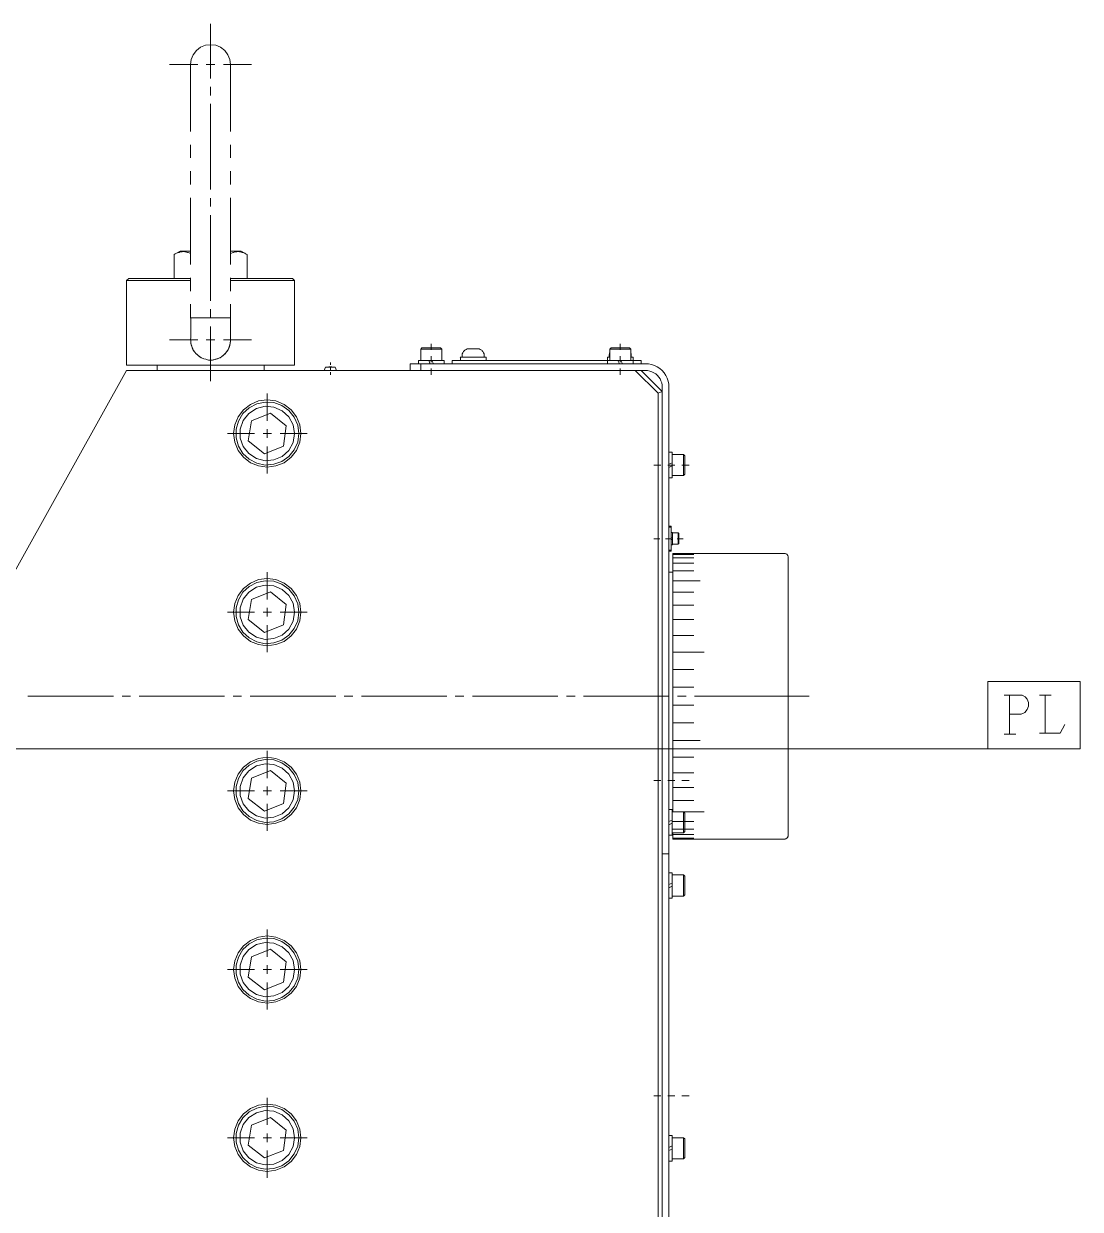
# Model space of a CAD drawing. Header units: millimetres. Extents: x 288 to 8834, y 20 to 9668.
# Drawn here: x 3703 to 4206, y 7639 to 8203 of the extents above; entities that cross this region are included whole.
import ezdxf

# ---------------------------------------------------------------- set-up
doc = ezdxf.new("R2010")
doc.units = ezdxf.units.MM
doc.linetypes.add('PHANTOM', pattern=[63.3, 31.8, -6.3, 6.3, -6.3, 6.3, -6.3])
doc.layers.add('Layer1', color=7, linetype='Continuous')

# ---------------------------------------------------------------- blocks, each defined once
blk = doc.blocks.new('BLKF804')
at = {"layer": 'Layer1', "color": 7, "linetype": 'Continuous', "lineweight": 5}
for p, q in [((4169.6, 7883.49), (4178.04, 7883.49)), ((4178.04, 7883.49), (4179.51, 7882.71)), ((4179.51, 7882.71), (4180.54, 7881.59)), ((4180.54, 7881.59), (4181.06, 7880.04)), ((4181.06, 7880.04), (4181.06, 7878.15)), ((4179.33, 7875.14), (4177.7, 7874.45)), ((4180.54, 7876.69), (4179.33, 7875.14)), ((4181.06, 7878.15), (4180.54, 7876.69))]:
    blk.add_line(p, q, dxfattribs=at)
blk = doc.blocks.new('BLKF805')
at = {"layer": 'Layer1', "color": 7, "linetype": 'Continuous', "lineweight": 5}
for p, q in [((4205.77, 7889.95), (4161.77, 7889.95)), ((4205.77, 7857.91), (4205.77, 7889.95)), ((4161.77, 7857.91), (4205.77, 7857.91))]:
    blk.add_line(p, q, dxfattribs=at)
blk = doc.blocks.new('BLKF810')
at = {"layer": 'Layer1', "color": 7, "linetype": 'Continuous', "lineweight": 5}
for p, q in [((4000.82, 8037.63), (3999.79, 8037.89)), ((4001.85, 8037.29), (4000.82, 8037.63)), ((4002.8, 8036.86), (4001.85, 8037.29)), ((4003.66, 8036.26), (4002.8, 8036.86)), ((4004.44, 8035.57), (4003.66, 8036.26)), ((4005.13, 8034.79), (4004.44, 8035.57)), ((4005.73, 8033.93), (4005.13, 8034.79)), ((4006.16, 8032.98), (4005.73, 8033.93)), ((4006.5, 8032.04), (4006.16, 8032.98)), ((4006.68, 8031), (4006.5, 8032.04)), ((4006.76, 8029.97), (4006.68, 8031)), ((4006.76, 7807.97), (4006.76, 8029.97))]:
    blk.add_line(p, q, dxfattribs=at)
blk = doc.blocks.new('BLKF811')
at = {"layer": 'Layer1', "color": 7, "linetype": 'Continuous', "lineweight": 5}
for p, q in [((4001.68, 8040.73), (4000.22, 8041.08)), ((4003.06, 8040.3), (4001.68, 8040.73)), ((4004.35, 8039.61), (4003.06, 8040.3)), ((4005.64, 8038.84), (4004.35, 8039.61)), ((4006.68, 8037.89), (4005.64, 8038.84)), ((4007.71, 8036.77), (4006.68, 8037.89)), ((4008.48, 8035.57), (4007.71, 8036.77)), ((4009.17, 8034.19), (4008.48, 8035.57)), ((4009.6, 8032.81), (4009.17, 8034.19)), ((4009.86, 8031.43), (4009.6, 8032.81)), ((4009.95, 8029.97), (4009.86, 8031.43))]:
    blk.add_line(p, q, dxfattribs=at)
blk = doc.blocks.new('BLKF814')
at = {"layer": 'Layer1', "color": 7, "linetype": 'Continuous', "lineweight": 5}
for p, q in [((4065.32, 7950.83), (4065.06, 7950.92)), ((4065.58, 7950.74), (4065.32, 7950.83)), ((4065.75, 7950.66), (4065.58, 7950.74)), ((4066.01, 7950.49), (4065.75, 7950.66)), ((4066.18, 7950.31), (4066.01, 7950.49)), ((4066.35, 7950.14), (4066.18, 7950.31)), ((4066.53, 7949.97), (4066.35, 7950.14)), ((4066.61, 7949.71), (4066.53, 7949.97)), ((4066.7, 7949.45), (4066.61, 7949.71)), ((4066.78, 7949.19), (4066.7, 7949.45)), ((4066.78, 7948.94), (4066.78, 7949.19))]:
    blk.add_line(p, q, dxfattribs=at)
blk = doc.blocks.new('BLKF815')
at = {"layer": 'Layer1', "color": 7, "linetype": 'Continuous', "lineweight": 5}
for p, q in [((4064.8, 7814.94), (4065.06, 7814.94)), ((4065.06, 7814.94), (4065.32, 7815.03)), ((4065.32, 7815.03), (4065.58, 7815.11)), ((4065.58, 7815.11), (4065.75, 7815.2)), ((4065.75, 7815.2), (4066.01, 7815.37)), ((4066.01, 7815.37), (4066.18, 7815.54)), ((4066.18, 7815.54), (4066.35, 7815.72)), ((4066.35, 7815.72), (4066.53, 7815.98)), ((4066.53, 7815.98), (4066.61, 7816.15)), ((4066.61, 7816.15), (4066.7, 7816.41)), ((4066.7, 7816.41), (4066.78, 7816.66)), ((4066.78, 7816.66), (4066.78, 7816.92))]:
    blk.add_line(p, q, dxfattribs=at)
blk = doc.blocks.new('BLKF923')
at = {"layer": 'Layer1', "color": 7, "linetype": 'PHANTOM', "lineweight": 13}
for p, q in [((3782.26, 8052.62), (3782.35, 8051.84)), ((3782.35, 8051.84), (3782.35, 8051.07)), ((3782.35, 8051.07), (3782.52, 8050.29)), ((3782.52, 8050.29), (3782.78, 8049.52)), ((3782.78, 8049.52), (3783.04, 8048.74)), ((3783.04, 8048.74), (3783.38, 8047.97)), ((3783.81, 8047.28), (3784.24, 8046.59)), ((3784.24, 8046.59), (3784.76, 8045.99)), ((3784.76, 8045.99), (3785.36, 8045.47)), ((3785.36, 8045.47), (3785.97, 8044.87)), ((3785.97, 8044.87), (3786.65, 8044.44))]:
    blk.add_line(p, q, dxfattribs=at)
at = {"layer": 'Layer1', "color": 7, "linetype": 'Continuous', "lineweight": 5}
blk.add_line((3783.38, 8047.97), (3783.81, 8047.28), dxfattribs=at)
blk = doc.blocks.new('BLKF924')
at = {"layer": 'Layer1', "color": 7, "linetype": 'Continuous', "lineweight": 5}
for p, q in [((3800.6, 8048.83), (3800.09, 8047.79)), ((3800.95, 8049.86), (3800.6, 8048.83)), ((3801.12, 8050.89), (3800.95, 8049.86)), ((3801.29, 8052.01), (3801.12, 8050.89)), ((3801.29, 8053.05), (3801.29, 8052.01)), ((3796.3, 8044.01), (3795.27, 8043.58)), ((3797.16, 8044.61), (3796.3, 8044.01)), ((3798.02, 8045.3), (3797.16, 8044.61)), ((3798.8, 8046.07), (3798.02, 8045.3)), ((3799.49, 8046.93), (3798.8, 8046.07)), ((3800.09, 8047.79), (3799.49, 8046.93))]:
    blk.add_line(p, q, dxfattribs=at)
blk = doc.blocks.new('BLKF925')
at = {"layer": 'Layer1', "color": 7, "linetype": 'Continuous', "lineweight": 5}
for p, q in [((3774.94, 8093.35), (3775.29, 8093.52)), ((3775.29, 8093.52), (3775.63, 8093.69)), ((3775.63, 8093.69), (3776.06, 8093.87)), ((3776.06, 8093.87), (3776.41, 8094.04)), ((3776.41, 8094.04), (3776.75, 8094.12)), ((3776.75, 8094.12), (3776.84, 8094.12)), ((3776.84, 8094.12), (3777.27, 8094.3)), ((3777.27, 8094.3), (3777.78, 8094.38)), ((3777.78, 8094.38), (3778.22, 8094.38)), ((3778.22, 8094.38), (3778.73, 8094.47)), ((3778.73, 8094.47), (3779.08, 8094.47)), ((3779.08, 8094.47), (3779.16, 8094.47)), ((3779.16, 8094.47), (3779.59, 8094.38)), ((3779.59, 8094.38), (3780.02, 8094.3)), ((3780.02, 8094.3), (3780.37, 8094.21)), ((3780.37, 8094.21), (3780.8, 8094.12)), ((3780.8, 8094.12), (3781.14, 8094.04)), ((3781.14, 8094.04), (3781.57, 8093.87)), ((3781.57, 8093.87), (3781.92, 8093.69)), ((3774.51, 8093.18), (3774.94, 8093.35)), ((3774.51, 8081.72), (3774.51, 8093.18))]:
    blk.add_line(p, q, dxfattribs=at)
blk = doc.blocks.new('BLKF926')
at = {"layer": 'Layer1', "color": 7, "linetype": 'Continuous', "lineweight": 5}
for p, q in [((3801.29, 8093.61), (3801.72, 8093.69)), ((3801.29, 8093.52), (3801.29, 8093.61)), ((3801.72, 8093.69), (3802.07, 8093.87)), ((3802.07, 8093.87), (3802.5, 8094.04)), ((3802.5, 8094.04), (3802.76, 8094.12)), ((3802.76, 8094.12), (3803.27, 8094.3)), ((3803.27, 8094.3), (3803.7, 8094.38)), ((3803.7, 8094.38), (3804.22, 8094.38)), ((3804.22, 8094.38), (3804.65, 8094.47)), ((3804.65, 8094.47), (3805.08, 8094.47)), ((3805.08, 8094.47), (3805.17, 8094.47)), ((3805.17, 8094.47), (3805.6, 8094.38)), ((3805.6, 8094.38), (3805.94, 8094.3)), ((3805.94, 8094.3), (3806.37, 8094.21)), ((3806.37, 8094.21), (3806.8, 8094.12)), ((3806.8, 8094.12), (3807.06, 8094.04)), ((3807.06, 8094.04), (3807.15, 8094.04)), ((3807.15, 8094.04), (3807.58, 8093.87)), ((3807.58, 8093.87), (3808.01, 8093.69)), ((3808.01, 8093.69), (3808.36, 8093.44)), ((3808.36, 8093.44), (3808.79, 8093.26))]:
    blk.add_line(p, q, dxfattribs=at)
blk = doc.blocks.new('BLKF927')
at = {"layer": 'Layer1', "color": 7, "linetype": 'PHANTOM', "lineweight": 13}
for p, q in [((3800, 8047.62), (3800.52, 8048.66)), ((3800.52, 8048.66), (3800.86, 8049.69)), ((3800.86, 8049.69), (3801.12, 8050.72)), ((3801.12, 8050.72), (3801.29, 8051.84)), ((3793.97, 8043.14), (3795.01, 8043.49)), ((3795.01, 8043.49), (3796.04, 8043.92)), ((3796.04, 8043.92), (3796.99, 8044.44)), ((3796.99, 8044.44), (3797.85, 8045.13)), ((3797.85, 8045.13), (3798.71, 8045.9)), ((3798.71, 8045.9), (3799.4, 8046.76)), ((3799.4, 8046.76), (3800, 8047.62))]:
    blk.add_line(p, q, dxfattribs=at)
blk = doc.blocks.new('BLKF928')
at = {"layer": 'Layer1', "color": 7, "linetype": 'Continuous', "lineweight": 5}
for p, q in [((3789.5, 8043.23), (3789.84, 8043.14)), ((3789.84, 8043.14), (3790.27, 8042.97)), ((3790.27, 8042.97), (3790.36, 8042.97)), ((3790.36, 8042.97), (3790.79, 8042.89)), ((3790.79, 8042.89), (3790.87, 8042.89)), ((3790.87, 8042.89), (3791.22, 8042.89)), ((3791.22, 8042.89), (3791.56, 8042.89)), ((3791.56, 8042.89), (3791.91, 8042.8)), ((3791.91, 8042.8), (3792.25, 8042.89)), ((3792.25, 8042.89), (3792.68, 8042.89)), ((3792.68, 8042.89), (3792.94, 8042.97)), ((3792.94, 8042.97), (3793.37, 8043.06)), ((3793.37, 8043.06), (3793.8, 8043.14))]:
    blk.add_line(p, q, dxfattribs=at)
blk = doc.blocks.new('BLKF929')
at = {"layer": 'Layer1', "color": 7, "linetype": 'Continuous', "lineweight": 5}
for p, q in [((3801.21, 8061.83), (3801.29, 8062.26)), ((3801.29, 8062.26), (3801.29, 8062.69)), ((3801.29, 8053.65), (3801.21, 8053.91)), ((3801.29, 8052.88), (3801.29, 8053.65))]:
    blk.add_line(p, q, dxfattribs=at)
at = {"layer": 'Layer1', "color": 7, "linetype": 'PHANTOM', "lineweight": 13}
blk.add_line((3801.21, 8053.91), (3801.21, 8061.83), dxfattribs=at)
blk = doc.blocks.new('BLKF930')
at = {"layer": 'Layer1', "color": 7, "linetype": 'Continuous', "lineweight": 5}
for p, q in [((3782.26, 8063.04), (3782.26, 8062.95)), ((3782.26, 8062.95), (3782.35, 8062.52)), ((3782.35, 8053.22), (3782.26, 8052.88)), ((3782.26, 8052.88), (3782.35, 8051.84)), ((3782.35, 8051.84), (3782.43, 8050.72)), ((3782.43, 8050.72), (3782.69, 8049.69)), ((3782.69, 8049.69), (3783.12, 8048.66)), ((3783.12, 8048.66), (3783.55, 8047.62)), ((3783.55, 8047.62), (3784.16, 8046.76)), ((3784.16, 8046.76), (3784.93, 8045.9)), ((3784.93, 8045.9), (3785.71, 8045.13)), ((3785.71, 8045.13), (3786.57, 8044.52)), ((3786.57, 8044.52), (3787.52, 8043.92)), ((3787.52, 8043.92), (3788.55, 8043.49))]:
    blk.add_line(p, q, dxfattribs=at)
at = {"layer": 'Layer1', "color": 7, "linetype": 'PHANTOM', "lineweight": 13}
blk.add_line((3782.35, 8062.52), (3782.35, 8053.22), dxfattribs=at)
blk = doc.blocks.new('BLKF931')
at = {"layer": 'Layer1', "color": 7, "linetype": 'PHANTOM', "lineweight": 13}
for p, q in [((3785.1, 8190.14), (3783.55, 8188.16)), ((3787, 8191.69), (3785.1, 8190.14)), ((3789.32, 8192.64), (3787, 8191.69)), ((3791.82, 8192.9), (3789.32, 8192.64)), ((3794.23, 8192.64), (3791.82, 8192.9)), ((3796.56, 8191.69), (3794.23, 8192.64)), ((3798.54, 8190.14), (3796.56, 8191.69)), ((3800, 8188.16), (3798.54, 8190.14)), ((3782.61, 8185.92), (3782.26, 8183.42)), ((3783.55, 8188.16), (3782.61, 8185.92)), ((3800.95, 8185.92), (3800, 8188.16)), ((3801.29, 8183.42), (3800.95, 8185.92))]:
    blk.add_line(p, q, dxfattribs=at)
blk = doc.blocks.new('BLKF974')
at = {"layer": 'Layer1', "color": 7, "linetype": 'Continuous', "lineweight": 5}
for p, q in [((3817.74, 7687.92), (3813.78, 7687.06)), ((3821.87, 7687.67), (3817.74, 7687.92)), ((3825.66, 7686.29), (3821.87, 7687.67)), ((3807.15, 7682.41), (3805, 7678.88)), ((3810.16, 7685.17), (3807.15, 7682.41)), ((3813.78, 7687.06), (3810.16, 7685.17)), ((3829.02, 7683.88), (3825.66, 7686.29)), ((3831.61, 7680.78), (3829.02, 7683.88)), ((3805, 7678.88), (3803.96, 7675.01)), ((3833.24, 7676.99), (3831.61, 7680.78)), ((3833.76, 7672.94), (3833.24, 7676.99)), ((3803.96, 7675.01), (3803.96, 7670.87)), ((3803.96, 7670.87), (3805, 7667)), ((3805, 7667), (3807.15, 7663.47)), ((3829.02, 7662), (3831.61, 7665.19)), ((3831.61, 7665.19), (3833.24, 7668.89)), ((3807.15, 7663.47), (3810.16, 7660.71)), ((3810.16, 7660.71), (3813.78, 7658.82)), ((3821.87, 7658.21), (3825.66, 7659.59)), ((3825.66, 7659.59), (3829.02, 7662)), ((3813.78, 7658.82), (3817.74, 7657.96)), ((3817.74, 7657.96), (3821.87, 7658.21))]:
    blk.add_line(p, q, dxfattribs=at)
blk = doc.blocks.new('BLKF975')
at = {"layer": 'Layer1', "color": 7, "linetype": 'Continuous', "lineweight": 5}
for p, q in [((3809.99, 7682.5), (3807.32, 7679.14)), ((3813.61, 7684.82), (3809.99, 7682.5)), ((3817.74, 7685.86), (3813.61, 7684.82)), ((3821.96, 7685.51), (3817.74, 7685.86)), ((3825.92, 7683.79), (3821.96, 7685.51)), ((3829.02, 7680.95), (3825.92, 7683.79)), ((3807.32, 7679.14), (3805.94, 7675.09)), ((3831.09, 7677.16), (3829.02, 7680.95)), ((3831.78, 7672.94), (3831.09, 7677.16)), ((3805.94, 7675.09), (3805.94, 7670.79)), ((3805.94, 7670.79), (3807.32, 7666.74)), ((3807.32, 7666.74), (3809.99, 7663.38)), ((3825.92, 7662.09), (3829.02, 7664.93)), ((3829.02, 7664.93), (3831.09, 7668.72)), ((3809.99, 7663.38), (3813.61, 7661.06)), ((3813.61, 7661.06), (3817.74, 7660.02)), ((3817.74, 7660.02), (3821.96, 7660.37)), ((3821.96, 7660.37), (3825.92, 7662.09))]:
    blk.add_line(p, q, dxfattribs=at)
blk = doc.blocks.new('BLKF976')
at = {"layer": 'Layer1', "color": 7, "linetype": 'Continuous', "lineweight": 5}
for p, q in [((3813.78, 7937.05), (3810.16, 7935.16)), ((3817.74, 7937.91), (3813.78, 7937.05)), ((3821.87, 7937.65), (3817.74, 7937.91)), ((3825.66, 7936.28), (3821.87, 7937.65)), ((3829.02, 7933.87), (3825.66, 7936.28)), ((3807.15, 7932.4), (3805, 7928.87)), ((3810.16, 7935.16), (3807.15, 7932.4)), ((3831.61, 7930.77), (3829.02, 7933.87)), ((3833.24, 7926.98), (3831.61, 7930.77)), ((3805, 7928.87), (3803.96, 7925)), ((3803.96, 7925), (3803.96, 7920.86)), ((3833.76, 7922.93), (3833.24, 7926.98)), ((3803.96, 7920.86), (3805, 7916.99)), ((3831.61, 7915.18), (3833.24, 7918.88)), ((3805, 7916.99), (3807.15, 7913.46)), ((3807.15, 7913.46), (3810.16, 7910.7)), ((3829.02, 7911.99), (3831.61, 7915.18)), ((3810.16, 7910.7), (3813.78, 7908.81)), ((3813.78, 7908.81), (3817.74, 7907.95)), ((3817.74, 7907.95), (3821.87, 7908.29)), ((3821.87, 7908.29), (3825.66, 7909.58)), ((3825.66, 7909.58), (3829.02, 7911.99))]:
    blk.add_line(p, q, dxfattribs=at)
blk = doc.blocks.new('BLKF977')
at = {"layer": 'Layer1', "color": 7, "linetype": 'Continuous', "lineweight": 5}
for p, q in [((3817.74, 7935.85), (3813.61, 7934.81)), ((3821.96, 7935.5), (3817.74, 7935.85)), ((3809.99, 7932.49), (3807.32, 7929.13)), ((3813.61, 7934.81), (3809.99, 7932.49)), ((3825.92, 7933.78), (3821.96, 7935.5)), ((3829.02, 7930.94), (3825.92, 7933.78)), ((3831.09, 7927.15), (3829.02, 7930.94)), ((3807.32, 7929.13), (3805.94, 7925.08)), ((3805.94, 7925.08), (3805.94, 7920.78)), ((3831.78, 7922.93), (3831.09, 7927.15)), ((3805.94, 7920.78), (3807.32, 7916.73)), ((3829.02, 7914.92), (3831.09, 7918.71)), ((3807.32, 7916.73), (3809.99, 7913.37)), ((3809.99, 7913.37), (3813.61, 7911.05)), ((3825.92, 7912.08), (3829.02, 7914.92)), ((3813.61, 7911.05), (3817.74, 7910.01)), ((3817.74, 7910.01), (3821.96, 7910.36)), ((3821.96, 7910.36), (3825.92, 7912.08))]:
    blk.add_line(p, q, dxfattribs=at)
blk = doc.blocks.new('BLKF978')
at = {"layer": 'Layer1', "color": 7, "linetype": 'Continuous', "lineweight": 5}
for p, q in [((3809.99, 7847.49), (3807.32, 7844.13)), ((3813.61, 7849.82), (3809.99, 7847.49)), ((3817.74, 7850.85), (3813.61, 7849.82)), ((3821.96, 7850.51), (3817.74, 7850.85)), ((3825.92, 7848.79), (3821.96, 7850.51)), ((3829.02, 7845.94), (3825.92, 7848.79)), ((3831.09, 7842.15), (3829.02, 7845.94)), ((3807.32, 7844.13), (3805.94, 7840.09)), ((3805.94, 7840.09), (3805.94, 7835.78)), ((3831.78, 7837.93), (3831.09, 7842.15)), ((3805.94, 7835.78), (3807.32, 7831.73)), ((3807.32, 7831.73), (3809.99, 7828.38)), ((3825.92, 7827.08), (3829.02, 7829.93)), ((3829.02, 7829.93), (3831.09, 7833.72)), ((3809.99, 7828.38), (3813.61, 7826.05)), ((3813.61, 7826.05), (3817.74, 7825.02)), ((3817.74, 7825.02), (3821.96, 7825.36)), ((3821.96, 7825.36), (3825.92, 7827.08))]:
    blk.add_line(p, q, dxfattribs=at)
blk = doc.blocks.new('BLKF979')
at = {"layer": 'Layer1', "color": 7, "linetype": 'Continuous', "lineweight": 5}
for p, q in [((3813.78, 7852.06), (3810.16, 7850.16)), ((3817.74, 7852.92), (3813.78, 7852.06)), ((3821.87, 7852.66), (3817.74, 7852.92)), ((3825.66, 7851.28), (3821.87, 7852.66)), ((3829.02, 7848.87), (3825.66, 7851.28)), ((3807.15, 7847.41), (3805, 7843.88)), ((3810.16, 7850.16), (3807.15, 7847.41)), ((3831.61, 7845.77), (3829.02, 7848.87)), ((3833.24, 7841.98), (3831.61, 7845.77)), ((3805, 7843.88), (3803.96, 7840)), ((3803.96, 7840), (3803.96, 7835.87)), ((3833.76, 7837.93), (3833.24, 7841.98)), ((3803.96, 7835.87), (3805, 7831.99)), ((3805, 7831.99), (3807.15, 7828.46)), ((3807.15, 7828.46), (3810.16, 7825.71)), ((3829.02, 7827), (3831.61, 7830.18)), ((3831.61, 7830.18), (3833.24, 7833.89)), ((3810.16, 7825.71), (3813.78, 7823.81)), ((3813.78, 7823.81), (3817.74, 7822.95)), ((3817.74, 7822.95), (3821.87, 7823.21)), ((3821.87, 7823.21), (3825.66, 7824.59)), ((3825.66, 7824.59), (3829.02, 7827))]:
    blk.add_line(p, q, dxfattribs=at)
blk = doc.blocks.new('BLKF980')
at = {"layer": 'Layer1', "color": 7, "linetype": 'Continuous', "lineweight": 5}
for p, q in [((3809.99, 7762.5), (3807.32, 7759.14)), ((3813.61, 7764.82), (3809.99, 7762.5)), ((3817.74, 7765.86), (3813.61, 7764.82)), ((3821.96, 7765.51), (3817.74, 7765.86)), ((3825.92, 7763.79), (3821.96, 7765.51)), ((3829.02, 7760.95), (3825.92, 7763.79)), ((3831.09, 7757.16), (3829.02, 7760.95)), ((3807.32, 7759.14), (3805.94, 7755.09)), ((3805.94, 7755.09), (3805.94, 7750.79)), ((3831.78, 7752.94), (3831.09, 7757.16)), ((3805.94, 7750.79), (3807.32, 7746.74)), ((3807.32, 7746.74), (3809.99, 7743.38)), ((3825.92, 7742.09), (3829.02, 7744.93)), ((3829.02, 7744.93), (3831.09, 7748.72)), ((3809.99, 7743.38), (3813.61, 7741.06)), ((3813.61, 7741.06), (3817.74, 7740.02)), ((3817.74, 7740.02), (3821.96, 7740.37)), ((3821.96, 7740.37), (3825.92, 7742.09))]:
    blk.add_line(p, q, dxfattribs=at)
blk = doc.blocks.new('BLKF981')
at = {"layer": 'Layer1', "color": 7, "linetype": 'Continuous', "lineweight": 5}
for p, q in [((3813.78, 7767.06), (3810.16, 7765.17)), ((3817.74, 7767.92), (3813.78, 7767.06)), ((3821.87, 7767.67), (3817.74, 7767.92)), ((3825.66, 7766.29), (3821.87, 7767.67)), ((3807.15, 7762.41), (3805, 7758.88)), ((3810.16, 7765.17), (3807.15, 7762.41)), ((3829.02, 7763.88), (3825.66, 7766.29)), ((3831.61, 7760.69), (3829.02, 7763.88)), ((3805, 7758.88), (3803.96, 7755.01)), ((3833.24, 7756.99), (3831.61, 7760.69)), ((3833.76, 7752.94), (3833.24, 7756.99)), ((3803.96, 7755.01), (3803.96, 7750.87)), ((3803.96, 7750.87), (3805, 7747)), ((3805, 7747), (3807.15, 7743.47)), ((3829.02, 7742), (3831.61, 7745.1)), ((3831.61, 7745.1), (3833.24, 7748.89)), ((3807.15, 7743.47), (3810.16, 7740.71)), ((3810.16, 7740.71), (3813.78, 7738.82)), ((3813.78, 7738.82), (3817.74, 7737.96)), ((3817.74, 7737.96), (3821.87, 7738.21)), ((3821.87, 7738.21), (3825.66, 7739.59)), ((3825.66, 7739.59), (3829.02, 7742))]:
    blk.add_line(p, q, dxfattribs=at)
blk = doc.blocks.new('BLKF982')
at = {"layer": 'Layer1', "color": 7, "linetype": 'Continuous', "lineweight": 5}
for p, q in [((3817.74, 8020.93), (3813.61, 8019.81)), ((3821.96, 8020.5), (3817.74, 8020.93)), ((3825.92, 8018.77), (3821.96, 8020.5)), ((3809.99, 8017.48), (3807.32, 8014.12)), ((3813.61, 8019.81), (3809.99, 8017.48)), ((3829.02, 8015.93), (3825.92, 8018.77)), ((3831.09, 8012.14), (3829.02, 8015.93)), ((3807.32, 8014.12), (3805.94, 8010.08)), ((3805.94, 8010.08), (3805.94, 8005.77)), ((3831.78, 8007.92), (3831.09, 8012.14)), ((3805.94, 8005.77), (3807.32, 8001.72)), ((3829.02, 7999.92), (3831.09, 8003.7)), ((3807.32, 8001.72), (3809.99, 7998.37)), ((3809.99, 7998.37), (3813.61, 7996.04)), ((3825.92, 7997.07), (3829.02, 7999.92)), ((3813.61, 7996.04), (3817.74, 7995.01)), ((3817.74, 7995.01), (3821.96, 7995.35)), ((3821.96, 7995.35), (3825.92, 7997.07))]:
    blk.add_line(p, q, dxfattribs=at)
blk = doc.blocks.new('BLKF983')
at = {"layer": 'Layer1', "color": 7, "linetype": 'Continuous', "lineweight": 5}
for p, q in [((3810.16, 8020.15), (3807.15, 8017.4)), ((3813.78, 8022.05), (3810.16, 8020.15)), ((3817.74, 8022.91), (3813.78, 8022.05)), ((3821.87, 8022.65), (3817.74, 8022.91)), ((3825.66, 8021.27), (3821.87, 8022.65)), ((3829.02, 8018.86), (3825.66, 8021.27)), ((3807.15, 8017.4), (3805, 8013.87)), ((3831.61, 8015.76), (3829.02, 8018.86)), ((3833.24, 8011.97), (3831.61, 8015.76)), ((3805, 8013.87), (3803.96, 8009.99)), ((3803.96, 8009.99), (3803.96, 8005.86)), ((3833.76, 8007.92), (3833.24, 8011.97)), ((3803.96, 8005.86), (3805, 8001.98)), ((3831.61, 8000.17), (3833.24, 8003.88)), ((3805, 8001.98), (3807.15, 7998.45)), ((3807.15, 7998.45), (3810.16, 7995.7)), ((3829.02, 7996.99), (3831.61, 8000.17)), ((3810.16, 7995.7), (3813.78, 7993.8)), ((3813.78, 7993.8), (3817.74, 7992.94)), ((3817.74, 7992.94), (3821.87, 7993.28)), ((3821.87, 7993.28), (3825.66, 7994.58)), ((3825.66, 7994.58), (3829.02, 7996.99))]:
    blk.add_line(p, q, dxfattribs=at)
blk = doc.blocks.new('BLKF1005')
at = {"layer": 'Layer1', "color": 7, "linetype": 'Continuous', "lineweight": 5}
for p, q in [((3848.14, 8039.53), (3848.05, 8039.53)), ((3848.05, 8039.53), (3848.05, 8039.44)), ((3848.23, 8039.61), (3848.14, 8039.61)), ((3848.14, 8039.61), (3848.14, 8039.53)), ((3848.31, 8039.7), (3848.23, 8039.7)), ((3848.23, 8039.7), (3848.23, 8039.61))]:
    blk.add_line(p, q, dxfattribs=at)
blk = doc.blocks.new('BLKF1006')
at = {"layer": 'Layer1', "color": 7, "linetype": 'Continuous', "lineweight": 5}
for p, q in [((3849.35, 8039.61), (3849.35, 8039.7)), ((3849.43, 8039.61), (3849.35, 8039.61)), ((3849.43, 8039.53), (3849.43, 8039.61)), ((3849.52, 8039.53), (3849.43, 8039.53)), ((3849.52, 8039.44), (3849.52, 8039.53)), ((3849.6, 8039.44), (3849.52, 8039.44))]:
    blk.add_line(p, q, dxfattribs=at)
blk = doc.blocks.new('BLKF1011')
at = {"layer": 'Layer1', "color": 7, "linetype": 'Continuous', "lineweight": 5}
for p, q in [((3981.62, 8045.56), (3981.53, 8045.47)), ((3981.53, 8045.47), (3981.53, 8045.38)), ((3981.53, 8045.38), (3981.53, 8045.21)), ((3981.53, 8045.21), (3981.53, 8045.13)), ((3981.7, 8045.99), (3981.62, 8045.9)), ((3981.62, 8045.9), (3981.62, 8045.73)), ((3981.62, 8045.73), (3981.62, 8045.64)), ((3981.62, 8045.64), (3981.62, 8045.56)), ((3981.79, 8046.24), (3981.7, 8046.16)), ((3981.7, 8046.16), (3981.7, 8045.99))]:
    blk.add_line(p, q, dxfattribs=at)
blk = doc.blocks.new('BLKF1012')
at = {"layer": 'Layer1', "color": 7, "linetype": 'Continuous', "lineweight": 5}
for p, q in [((3991.86, 8046.07), (3991.86, 8046.16)), ((3991.86, 8045.99), (3991.86, 8046.07)), ((3991.95, 8045.9), (3991.86, 8045.99)), ((3991.95, 8045.56), (3991.95, 8045.9)), ((3992.04, 8045.47), (3991.95, 8045.56)), ((3992.04, 8045.04), (3992.04, 8045.47))]:
    blk.add_line(p, q, dxfattribs=at)
blk = doc.blocks.new('BLKF1013')
at = {"layer": 'Layer1', "color": 7, "linetype": 'Continuous', "lineweight": 5}
for p, q in [((3911.78, 8046.24), (3911.61, 8045.9)), ((3911.61, 8045.9), (3911.61, 8045.47)), ((3911.95, 8046.59), (3911.78, 8046.24)), ((3912.21, 8047.02), (3911.95, 8046.59)), ((3912.47, 8047.28), (3912.21, 8047.02)), ((3912.81, 8047.54), (3912.47, 8047.28)), ((3913.16, 8047.79), (3912.81, 8047.54)), ((3913.5, 8047.97), (3913.16, 8047.79)), ((3913.93, 8048.14), (3913.5, 8047.97)), ((3914.36, 8048.23), (3913.93, 8048.14)), ((3914.71, 8048.23), (3914.36, 8048.23))]:
    blk.add_line(p, q, dxfattribs=at)
blk = doc.blocks.new('BLKF1014')
at = {"layer": 'Layer1', "color": 7, "linetype": 'Continuous', "lineweight": 5}
for p, q in [((3919.27, 8048.23), (3918.84, 8048.23)), ((3919.7, 8048.14), (3919.27, 8048.23)), ((3920.05, 8047.97), (3919.7, 8048.14)), ((3920.48, 8047.79), (3920.05, 8047.97)), ((3920.82, 8047.54), (3920.48, 8047.79)), ((3921.08, 8047.28), (3920.82, 8047.54)), ((3921.34, 8047.02), (3921.08, 8047.28)), ((3921.6, 8046.59), (3921.34, 8047.02)), ((3921.77, 8046.24), (3921.6, 8046.59)), ((3921.94, 8045.9), (3921.77, 8046.24)), ((3922.03, 8045.47), (3921.94, 8045.9)), ((3922.03, 8045.04), (3922.03, 8045.47))]:
    blk.add_line(p, q, dxfattribs=at)
blk = doc.blocks.new('BLKF1184')
at = {"layer": 'Layer1', "color": 7, "linetype": 'Continuous', "lineweight": 5}
for p, q in [((3814.64, 7688.35), (3810.77, 7686.8)), ((3818.77, 7688.96), (3814.64, 7688.35)), ((3822.91, 7688.35), (3818.77, 7688.96)), ((3826.78, 7686.8), (3822.91, 7688.35)), ((3807.49, 7684.22), (3804.91, 7680.95)), ((3810.77, 7686.8), (3807.49, 7684.22)), ((3830.14, 7684.22), (3826.78, 7686.8)), ((3832.64, 7680.95), (3830.14, 7684.22)), ((3803.36, 7677.07), (3802.76, 7672.94)), ((3804.91, 7680.95), (3803.36, 7677.07)), ((3834.28, 7677.07), (3832.64, 7680.95)), ((3834.79, 7672.94), (3834.28, 7677.07)), ((3802.76, 7672.94), (3803.36, 7668.81)), ((3803.36, 7668.81), (3804.91, 7664.93)), ((3804.91, 7664.93), (3807.49, 7661.66)), ((3830.14, 7661.66), (3832.64, 7664.93)), ((3832.64, 7664.93), (3834.28, 7668.81)), ((3807.49, 7661.66), (3810.77, 7659.08)), ((3826.78, 7659.08), (3830.14, 7661.66)), ((3810.77, 7659.08), (3814.64, 7657.53)), ((3814.64, 7657.53), (3818.77, 7656.92)), ((3818.77, 7656.92), (3822.91, 7657.53)), ((3822.91, 7657.53), (3826.78, 7659.08))]:
    blk.add_line(p, q, dxfattribs=at)
blk = doc.blocks.new('BLKF1185')
at = {"layer": 'Layer1', "color": 7, "linetype": 'Continuous', "lineweight": 5}
for p, q in [((3810.77, 7766.8), (3807.49, 7764.22)), ((3814.64, 7768.35), (3810.77, 7766.8)), ((3818.77, 7768.96), (3814.64, 7768.35)), ((3822.91, 7768.35), (3818.77, 7768.96)), ((3826.78, 7766.8), (3822.91, 7768.35)), ((3830.14, 7764.22), (3826.78, 7766.8)), ((3804.91, 7760.95), (3803.36, 7757.07)), ((3807.49, 7764.22), (3804.91, 7760.95)), ((3832.64, 7760.95), (3830.14, 7764.22)), ((3834.28, 7757.07), (3832.64, 7760.95)), ((3803.36, 7757.07), (3802.76, 7752.94)), ((3834.79, 7752.94), (3834.28, 7757.07)), ((3802.76, 7752.94), (3803.36, 7748.81)), ((3803.36, 7748.81), (3804.91, 7744.93)), ((3804.91, 7744.93), (3807.49, 7741.66)), ((3830.14, 7741.66), (3832.64, 7744.93)), ((3832.64, 7744.93), (3834.28, 7748.81)), ((3807.49, 7741.66), (3810.77, 7739.08)), ((3810.77, 7739.08), (3814.64, 7737.53)), ((3822.91, 7737.53), (3826.78, 7739.08)), ((3826.78, 7739.08), (3830.14, 7741.66)), ((3814.64, 7737.53), (3818.77, 7736.92)), ((3818.77, 7736.92), (3822.91, 7737.53))]:
    blk.add_line(p, q, dxfattribs=at)
blk = doc.blocks.new('BLKF1186')
at = {"layer": 'Layer1', "color": 7, "linetype": 'Continuous', "lineweight": 5}
for p, q in [((3810.77, 7851.8), (3807.49, 7849.22)), ((3814.64, 7853.35), (3810.77, 7851.8)), ((3818.77, 7853.95), (3814.64, 7853.35)), ((3822.91, 7853.35), (3818.77, 7853.95)), ((3826.78, 7851.8), (3822.91, 7853.35)), ((3830.14, 7849.22), (3826.78, 7851.8)), ((3804.91, 7845.94), (3803.36, 7842.07)), ((3807.49, 7849.22), (3804.91, 7845.94)), ((3832.64, 7845.94), (3830.14, 7849.22)), ((3834.28, 7842.07), (3832.64, 7845.94)), ((3803.36, 7842.07), (3802.76, 7837.93)), ((3834.79, 7837.93), (3834.28, 7842.07)), ((3802.76, 7837.93), (3803.36, 7833.8)), ((3803.36, 7833.8), (3804.91, 7829.93)), ((3804.91, 7829.93), (3807.49, 7826.65)), ((3830.14, 7826.65), (3832.64, 7829.93)), ((3832.64, 7829.93), (3834.28, 7833.8)), ((3807.49, 7826.65), (3810.77, 7824.07)), ((3810.77, 7824.07), (3814.64, 7822.52)), ((3822.91, 7822.52), (3826.78, 7824.07)), ((3826.78, 7824.07), (3830.14, 7826.65)), ((3814.64, 7822.52), (3818.77, 7821.92)), ((3818.77, 7821.92), (3822.91, 7822.52))]:
    blk.add_line(p, q, dxfattribs=at)
blk = doc.blocks.new('BLKF1187')
at = {"layer": 'Layer1', "color": 7, "linetype": 'Continuous', "lineweight": 5}
for p, q in [((3810.77, 7936.79), (3807.49, 7934.21)), ((3814.64, 7938.43), (3810.77, 7936.79)), ((3818.77, 7938.95), (3814.64, 7938.43)), ((3822.91, 7938.43), (3818.77, 7938.95)), ((3826.78, 7936.79), (3822.91, 7938.43)), ((3830.14, 7934.21), (3826.78, 7936.79)), ((3804.91, 7930.94), (3803.36, 7927.06)), ((3807.49, 7934.21), (3804.91, 7930.94)), ((3832.64, 7930.94), (3830.14, 7934.21)), ((3834.28, 7927.06), (3832.64, 7930.94)), ((3803.36, 7927.06), (3802.76, 7922.93)), ((3834.79, 7922.93), (3834.28, 7927.06)), ((3802.76, 7922.93), (3803.36, 7918.8)), ((3803.36, 7918.8), (3804.91, 7914.92)), ((3832.64, 7914.92), (3834.28, 7918.8)), ((3804.91, 7914.92), (3807.49, 7911.65)), ((3830.14, 7911.65), (3832.64, 7914.92)), ((3807.49, 7911.65), (3810.77, 7909.06)), ((3810.77, 7909.06), (3814.64, 7907.51)), ((3814.64, 7907.51), (3818.77, 7906.91)), ((3818.77, 7906.91), (3822.91, 7907.51)), ((3822.91, 7907.51), (3826.78, 7909.06)), ((3826.78, 7909.06), (3830.14, 7911.65))]:
    blk.add_line(p, q, dxfattribs=at)
blk = doc.blocks.new('BLKF1188')
at = {"layer": 'Layer1', "color": 7, "linetype": 'Continuous', "lineweight": 5}
for p, q in [((3810.77, 8021.79), (3807.49, 8019.2)), ((3814.64, 8023.42), (3810.77, 8021.79)), ((3818.77, 8023.94), (3814.64, 8023.42)), ((3822.91, 8023.42), (3818.77, 8023.94)), ((3826.78, 8021.79), (3822.91, 8023.42)), ((3830.14, 8019.2), (3826.78, 8021.79)), ((3804.91, 8015.93), (3803.36, 8012.06)), ((3807.49, 8019.2), (3804.91, 8015.93)), ((3832.64, 8015.93), (3830.14, 8019.2)), ((3834.28, 8012.06), (3832.64, 8015.93)), ((3803.36, 8012.06), (3802.76, 8007.92)), ((3834.79, 8007.92), (3834.28, 8012.06)), ((3802.76, 8007.92), (3803.36, 8003.79)), ((3803.36, 8003.79), (3804.91, 7999.92)), ((3832.64, 7999.92), (3834.28, 8003.79)), ((3804.91, 7999.92), (3807.49, 7996.64)), ((3830.14, 7996.64), (3832.64, 7999.92)), ((3807.49, 7996.64), (3810.77, 7994.06)), ((3810.77, 7994.06), (3814.64, 7992.51)), ((3814.64, 7992.51), (3818.77, 7991.91)), ((3818.77, 7991.91), (3822.91, 7992.51)), ((3822.91, 7992.51), (3826.78, 7994.06)), ((3826.78, 7994.06), (3830.14, 7996.64))]:
    blk.add_line(p, q, dxfattribs=at)
blk = doc.blocks.new('BLKF763')
at = {"layer": 'Layer1', "color": 7, "linetype": 'Continuous', "lineweight": 5}
for p, q in [((3791.82, 8176.88), (3791.82, 8202.89)), ((3772.27, 8183.42), (3785.71, 8183.42)), ((3789.75, 8183.42), (3793.8, 8183.42)), ((3797.94, 8183.42), (3811.28, 8183.42)), ((3791.82, 8168.79), (3791.82, 8172.83)), ((3791.82, 8124.01), (3791.82, 8164.74)), ((3791.82, 8115.91), (3791.82, 8119.96)), ((3791.82, 8111.86), (3791.82, 8071.13)), ((3777.27, 8094.73), (3774.51, 8093.09)), ((3782.26, 8094.73), (3777.27, 8094.73)), ((3781.92, 8093.69), (3782.26, 8093.52)), ((3806.29, 8094.73), (3801.29, 8094.73)), ((3809.13, 8093.09), (3806.29, 8094.73)), ((3808.79, 8093.26), (3809.13, 8093.09)), ((3809.13, 8081.72), (3809.13, 8093.09)), ((3752.81, 8081.72), (3751.78, 8080.69)), ((3751.78, 8080.69), (3751.78, 8040.39)), ((3782.26, 8080.69), (3751.78, 8080.69)), ((3782.26, 8081.72), (3752.81, 8081.72)), ((3830.83, 8081.72), (3801.29, 8081.72)), ((3801.29, 8080.69), (3831.78, 8080.69)), ((3831.78, 8080.69), (3830.83, 8081.72)), ((3831.78, 8040.39), (3831.78, 8080.69)), ((3791.82, 8067.08), (3791.82, 8063.04)), ((3801.29, 8062.69), (3801.29, 8063.04)), ((3791.82, 8058.9), (3791.82, 8032.9)), ((3772.27, 8052.44), (3785.71, 8052.44)), ((3789.75, 8052.44), (3793.8, 8052.44)), ((3797.94, 8052.44), (3811.28, 8052.44)), ((3801.29, 8051.84), (3801.29, 8052.88)), ((3892.4, 8048.66), (3891.8, 8048.05)), ((3901.19, 8048.66), (3892.4, 8048.66)), ((3896.79, 8050.64), (3896.79, 8047.71)), ((3901.79, 8048.05), (3901.19, 8048.66)), ((3982.39, 8048.66), (3981.79, 8048.05)), ((3991.18, 8048.66), (3982.39, 8048.66)), ((3986.78, 8050.64), (3986.78, 8047.71)), ((3991.78, 8048.05), (3991.18, 8048.66)), ((3786.65, 8044.44), (3787.34, 8044.01)), ((3793.8, 8043.14), (3794.06, 8043.23)), ((3795.27, 8043.58), (3794.23, 8043.23)), ((3901.79, 8048.05), (3891.8, 8048.05)), ((3891.8, 8048.05), (3891.8, 8042.63)), ((3896.79, 8044.78), (3896.79, 8041.85)), ((3901.79, 8042.63), (3901.79, 8048.05)), ((3906.78, 8041.16), (3906.78, 8042.71)), ((3906.78, 8042.71), (3981.79, 8042.71)), ((3910.66, 8044.26), (3910.66, 8044.18)), ((3910.66, 8044.26), (3922.89, 8044.26)), ((3910.66, 8044.18), (3910.74, 8044.09)), ((3910.74, 8042.89), (3910.66, 8042.71)), ((3910.83, 8044.26), (3910.74, 8044.09)), ((3910.74, 8044.09), (3910.74, 8043.49)), ((3910.74, 8044.09), (3910.74, 8042.89)), ((3911.61, 8045.47), (3911.52, 8045.04)), ((3911.52, 8045.04), (3911.52, 8044.26)), ((3914.79, 8048.23), (3914.71, 8048.23)), ((3914.79, 8048.23), (3915.39, 8048.23)), ((3916.17, 8048.23), (3915.39, 8048.23)), ((3916.17, 8048.23), (3917.38, 8048.23)), ((3918.15, 8048.23), (3917.38, 8048.23)), ((3918.15, 8048.23), (3918.75, 8048.23)), ((3918.84, 8048.23), (3918.75, 8048.23)), ((3922.03, 8044.26), (3922.03, 8045.04)), ((3922.89, 8042.71), (3922.89, 8044.26)), ((3980.67, 8044.26), (3980.67, 8043.83)), ((3980.67, 8043.83), (3980.76, 8043.83)), ((3980.76, 8043.23), (3980.67, 8043.14)), ((3980.67, 8043.14), (3980.67, 8042.71)), ((3980.76, 8044.26), (3980.76, 8043.23)), ((3980.76, 8044.26), (3981.79, 8044.26)), ((3980.76, 8043.83), (3980.76, 8043.49)), ((3981.53, 8045.13), (3981.53, 8045.04)), ((3981.53, 8045.04), (3981.53, 8044.26)), ((3991.78, 8048.05), (3981.79, 8048.05)), ((3981.79, 8048.05), (3981.79, 8042.63)), ((3986.78, 8044.78), (3986.78, 8041.85)), ((3991.78, 8042.63), (3991.78, 8048.05)), ((3991.86, 8046.16), (3991.78, 8046.24)), ((3991.78, 8044.26), (3992.9, 8044.26)), ((3991.78, 8042.71), (3996.77, 8042.71)), ((3992.04, 8044.26), (3992.04, 8045.04)), ((3992.9, 8042.71), (3992.9, 8044.26)), ((3996.77, 8042.71), (3996.77, 8041.16)), ((3751.78, 8037.89), (3615.37, 7793.33)), ((3751.78, 8040.39), (3831.78, 8040.39)), ((3996.77, 8037.89), (3751.78, 8037.89)), ((3766.33, 8040.39), (3766.33, 8037.89)), ((3817.31, 8037.89), (3817.31, 8040.39)), ((3846.42, 8039.44), (3845.9, 8037.89)), ((3846.42, 8039.44), (3851.15, 8039.44)), ((3848.05, 8039.44), (3847.97, 8039.44)), ((3848.31, 8039.7), (3849.26, 8039.7)), ((3848.83, 8041.68), (3848.83, 8040.56)), ((3848.83, 8039.36), (3848.83, 8038.24)), ((3848.83, 8037.12), (3848.83, 8035.91)), ((3849.35, 8039.7), (3849.26, 8039.7)), ((3851.67, 8037.89), (3851.15, 8039.44)), ((3886.8, 8037.89), (3886.8, 8041.16)), ((3886.8, 8041.16), (3998.75, 8041.16)), ((3890.68, 8042.63), (3890.68, 8041.16)), ((3895.67, 8042.63), (3890.68, 8042.63)), ((3891.8, 8041.16), (3891.8, 8037.89)), ((3895.67, 8042.63), (3897.14, 8042.63)), ((3896.36, 8041.16), (3895.67, 8042.63)), ((3896.79, 8038.84), (3896.79, 8035.91)), ((3897.14, 8042.63), (3902.91, 8042.63)), ((3897.14, 8042.63), (3897.91, 8041.16)), ((3902.91, 8041.16), (3902.91, 8042.63)), ((3980.67, 8042.63), (3980.67, 8041.16)), ((3985.66, 8042.63), (3980.67, 8042.63)), ((3985.66, 8042.63), (3987.13, 8042.63)), ((3986.44, 8041.16), (3985.66, 8042.63)), ((3986.78, 8038.84), (3986.78, 8035.91)), ((3987.13, 8042.63), (3992.9, 8042.63)), ((3987.13, 8042.63), (3987.9, 8041.16)), ((3992.9, 8041.16), (3992.9, 8042.63)), ((4004.78, 8027.13), (3993.93, 8037.89)), ((3996.77, 8037.89), (3998.75, 8037.89)), ((3996.77, 8037.89), (4006.76, 8027.9)), ((4000.22, 8041.08), (3998.75, 8041.16)), ((3999.79, 8037.89), (3998.75, 8037.89)), ((3818.77, 8026.96), (3818.77, 8014.04)), ((4006.76, 8027.9), (4004.78, 8027.13)), ((4004.78, 7517.93), (4004.78, 8027.13)), ((4006.76, 7517.93), (4006.76, 8027.9)), ((4009.95, 7807.97), (4009.95, 8029.97)), ((3811.2, 8013.95), (3820.24, 8017.57)), ((3820.24, 8017.57), (3827.82, 8011.54)), ((3809.73, 8004.39), (3811.2, 8013.95)), ((3818.77, 8009.99), (3818.77, 8005.86)), ((3827.82, 8011.54), (3826.44, 8001.9)), ((3799.83, 8007.92), (3812.66, 8007.92)), ((3817.4, 7998.28), (3809.73, 8004.39)), ((3816.79, 8007.92), (3820.84, 8007.92)), ((3824.89, 8007.92), (3837.81, 8007.92)), ((3831.09, 8003.7), (3831.78, 8007.92)), ((3833.24, 8003.88), (3833.76, 8007.92)), ((3834.28, 8003.79), (3834.79, 8007.92)), ((3826.44, 8001.9), (3817.4, 7998.28)), ((3818.77, 8001.81), (3818.77, 7988.89)), ((4011.5, 7999.05), (4009.95, 7999.05)), ((4011.5, 7994.06), (4011.5, 7999.05)), ((4016.92, 7997.93), (4011.5, 7997.93)), ((4016.92, 7987.95), (4016.92, 7997.93)), ((4017.53, 7997.33), (4016.92, 7997.93)), ((4006.16, 7992.94), (4002.8, 7992.94)), ((4012.79, 7992.94), (4009.43, 7992.94)), ((4009.95, 7993.28), (4011.5, 7994.06)), ((4011.5, 7992.51), (4009.95, 7991.82)), ((4011.5, 7994.06), (4011.5, 7992.51)), ((4011.5, 7992.51), (4011.5, 7986.83)), ((4019.51, 7992.94), (4016.15, 7992.94)), ((4017.53, 7988.55), (4017.53, 7997.33)), ((4009.95, 7986.83), (4011.5, 7986.83)), ((4011.5, 7987.95), (4016.92, 7987.95)), ((4016.92, 7987.95), (4017.53, 7988.55)), ((4009.95, 7963.92), (4010.98, 7963.92)), ((4010.98, 7963.92), (4010.98, 7951.95)), ((4010.98, 7963.4), (4009.95, 7963.4)), ((4011.67, 7960.91), (4010.98, 7960.91)), ((4010.98, 7958.15), (4011.67, 7958.49)), ((4011.67, 7958.49), (4011.67, 7960.91)), ((4014.43, 7960.65), (4011.67, 7960.65)), ((4011.67, 7958.49), (4011.67, 7957.72)), ((4014.43, 7955.22), (4014.43, 7960.65)), ((4014.68, 7960.39), (4014.43, 7960.65)), ((4014.68, 7955.48), (4014.68, 7960.39)), ((4005.56, 7957.89), (4002.8, 7957.89)), ((4011.15, 7957.89), (4008.31, 7957.89)), ((4009.95, 7952.47), (4010.98, 7952.47)), ((4011.67, 7957.72), (4010.98, 7957.38)), ((4010.98, 7954.96), (4011.67, 7954.96)), ((4011.67, 7954.96), (4011.67, 7957.72)), ((4011.67, 7955.22), (4014.43, 7955.22)), ((4016.67, 7957.89), (4013.91, 7957.89)), ((4014.43, 7955.22), (4014.68, 7955.48)), ((4010.98, 7951.95), (4009.95, 7951.95)), ((4011.76, 7950.92), (4011.76, 7827.95)), ((4064.8, 7950.92), (4011.76, 7950.92)), ((4026.74, 7950.92), (4011.76, 7950.92)), ((4021.75, 7950.4), (4011.76, 7950.4)), ((4021.75, 7950.4), (4011.76, 7950.4)), ((4021.75, 7948.76), (4011.76, 7948.76)), ((4021.75, 7948.76), (4011.76, 7948.76)), ((4065.06, 7950.92), (4064.8, 7950.92)), ((4066.78, 7816.92), (4066.78, 7948.94)), ((3818.77, 7941.96), (3818.77, 7929.04)), ((4011.76, 7941.96), (4009.95, 7941.96)), ((4021.75, 7946.18), (4011.76, 7946.18)), ((4021.75, 7946.18), (4011.76, 7946.18)), ((4021.75, 7942.56), (4011.76, 7942.56)), ((4021.75, 7942.56), (4011.76, 7942.56)), ((4011.76, 7937.91), (4024.76, 7937.91)), ((4011.76, 7937.91), (4024.76, 7937.91)), ((3811.2, 7928.96), (3820.24, 7932.57)), ((3820.24, 7932.57), (3827.82, 7926.55)), ((4021.75, 7932.49), (4011.76, 7932.49)), ((4021.75, 7932.49), (4011.76, 7932.49)), ((3809.73, 7919.4), (3811.2, 7928.96)), ((3818.77, 7925), (3818.77, 7920.86)), ((3827.82, 7926.55), (3826.44, 7916.9)), ((4021.75, 7926.29), (4011.76, 7926.29)), ((4021.75, 7926.29), (4011.76, 7926.29)), ((3799.83, 7922.93), (3812.66, 7922.93)), ((3817.4, 7913.28), (3809.73, 7919.4)), ((3816.79, 7922.93), (3820.84, 7922.93)), ((3824.89, 7922.93), (3837.81, 7922.93)), ((3831.09, 7918.71), (3831.78, 7922.93)), ((3833.24, 7918.88), (3833.76, 7922.93)), ((3834.28, 7918.8), (3834.79, 7922.93)), ((4021.75, 7919.4), (4011.76, 7919.4)), ((4021.75, 7919.4), (4011.76, 7919.4)), ((3826.44, 7916.9), (3817.4, 7913.28)), ((3818.77, 7916.82), (3818.77, 7903.9)), ((4021.75, 7911.91), (4011.76, 7911.91)), ((4021.75, 7911.91), (4011.76, 7911.91)), ((4026.74, 7903.98), (4011.76, 7903.98)), ((4026.74, 7903.98), (4011.76, 7903.98)), ((4021.75, 7895.72), (4011.76, 7895.72)), ((4021.75, 7895.72), (4011.76, 7895.72)), ((4021.75, 7887.19), (4011.76, 7887.19)), ((4021.75, 7887.19), (4011.76, 7887.19)), ((4161.77, 7889.95), (4161.77, 7857.91)), ((3745.58, 7882.97), (3704.85, 7882.97)), ((3753.67, 7882.97), (3749.63, 7882.97)), ((3798.45, 7882.97), (3757.72, 7882.97)), ((3806.55, 7882.97), (3802.5, 7882.97)), ((3810.68, 7882.97), (3851.33, 7882.97)), ((3855.37, 7882.97), (3859.42, 7882.97)), ((3863.55, 7882.97), (3904.2, 7882.97)), ((3908.25, 7882.97), (3912.38, 7882.97)), ((3916.43, 7882.97), (3957.07, 7882.97)), ((3961.21, 7882.97), (3965.25, 7882.97)), ((3969.3, 7882.97), (4010.03, 7882.97)), ((4014.08, 7882.97), (4018.13, 7882.97)), ((4022.18, 7882.97), (4076.77, 7882.97)), ((4172.1, 7864.97), (4172.1, 7883.49)), ((4186.4, 7883.49), (4191.91, 7883.49)), ((4189.07, 7865.32), (4189.07, 7883.49)), ((4021.75, 7878.67), (4011.76, 7878.67)), ((4021.75, 7878.67), (4011.76, 7878.67)), ((4177.7, 7874.45), (4172.1, 7874.45)), ((4021.75, 7870.23), (4011.76, 7870.23)), ((4021.75, 7870.23), (4011.76, 7870.23)), ((4196.13, 7865.32), (4198.37, 7869.45)), ((4169.6, 7864.97), (4175.12, 7864.97)), ((4186.4, 7865.32), (4196.13, 7865.32)), ((3376.84, 7857.91), (4187.77, 7857.91)), ((3818.77, 7856.97), (3818.77, 7844.05)), ((4011.76, 7861.96), (4024.76, 7861.96)), ((4011.76, 7861.96), (4024.76, 7861.96)), ((4021.75, 7853.95), (4011.76, 7853.95)), ((4021.75, 7853.95), (4011.76, 7853.95)), ((3811.2, 7843.96), (3820.24, 7847.58)), ((3820.24, 7847.58), (3827.82, 7841.55)), ((4021.75, 7846.46), (4011.76, 7846.46)), ((4021.75, 7846.46), (4011.76, 7846.46)), ((3809.73, 7834.32), (3811.2, 7843.96)), ((3818.77, 7840), (3818.77, 7835.87)), ((3827.82, 7841.55), (3826.44, 7831.91)), ((4006.16, 7842.93), (4002.8, 7842.93)), ((4012.79, 7842.93), (4009.43, 7842.93)), ((4019.51, 7842.93), (4016.15, 7842.93)), ((3799.83, 7837.93), (3812.66, 7837.93)), ((3817.4, 7828.29), (3809.73, 7834.32)), ((3816.79, 7837.93), (3820.84, 7837.93)), ((3824.89, 7837.93), (3837.81, 7837.93)), ((3831.09, 7833.72), (3831.78, 7837.93)), ((3833.24, 7833.89), (3833.76, 7837.93)), ((3834.28, 7833.8), (3834.79, 7837.93)), ((4021.75, 7839.57), (4011.76, 7839.57)), ((4021.75, 7839.57), (4011.76, 7839.57)), ((3826.44, 7831.91), (3817.4, 7828.29)), ((3818.77, 7831.82), (3818.77, 7818.9)), ((4011.5, 7829.06), (4009.95, 7829.06)), ((4011.5, 7824.07), (4011.5, 7829.06)), ((4021.75, 7833.37), (4011.76, 7833.37)), ((4021.75, 7833.37), (4011.76, 7833.37)), ((4009.95, 7823.3), (4011.5, 7824.07)), ((4016.92, 7827.95), (4011.5, 7827.95)), ((4011.5, 7824.07), (4011.5, 7822.52)), ((4026.74, 7827.95), (4011.76, 7827.95)), ((4026.74, 7827.95), (4011.76, 7827.95)), ((4021.75, 7823.38), (4011.76, 7823.38)), ((4021.75, 7823.38), (4011.76, 7823.38)), ((4016.92, 7817.96), (4016.92, 7827.95)), ((4017.53, 7827.34), (4016.92, 7827.95)), ((4017.53, 7818.56), (4017.53, 7827.34)), ((4011.5, 7822.52), (4009.95, 7821.83)), ((4011.5, 7822.52), (4011.5, 7816.84)), ((4011.5, 7817.96), (4016.92, 7817.96)), ((4021.75, 7819.68), (4011.76, 7819.68)), ((4021.75, 7819.68), (4011.76, 7819.68)), ((4011.76, 7817.96), (4011.76, 7814.94)), ((4016.92, 7817.96), (4017.53, 7818.56)), ((4009.95, 7816.84), (4011.5, 7816.84)), ((4021.75, 7817.1), (4011.76, 7817.1)), ((4021.75, 7817.1), (4011.76, 7817.1)), ((4021.75, 7815.46), (4011.76, 7815.46)), ((4021.75, 7815.46), (4011.76, 7815.46)), ((4011.76, 7814.94), (4064.8, 7814.94)), ((4011.76, 7814.94), (4024.76, 7814.94)), ((4006.76, 7807.97), (4006.76, 7532.92)), ((4006.76, 7807.97), (4009.95, 7807.97)), ((4006.76, 7807.97), (4009.95, 7807.97)), ((4009.95, 7807.97), (4009.95, 7527.92)), ((4011.5, 7799.01), (4009.95, 7799.01)), ((4011.5, 7794.02), (4011.5, 7799.01)), ((4016.92, 7797.98), (4011.5, 7797.98)), ((4016.92, 7787.9), (4016.92, 7797.98)), ((4017.53, 7797.38), (4016.92, 7797.98)), ((4017.53, 7788.51), (4017.53, 7797.38)), ((4009.95, 7793.33), (4011.5, 7794.02)), ((4011.5, 7792.55), (4009.95, 7791.86)), ((4011.5, 7794.02), (4011.5, 7792.55)), ((4011.5, 7792.55), (4011.5, 7786.87)), ((4009.95, 7786.87), (4011.5, 7786.87)), ((4011.5, 7787.9), (4016.92, 7787.9)), ((4016.92, 7787.9), (4017.53, 7788.51)), ((3818.77, 7771.97), (3818.77, 7759.05)), ((3811.2, 7758.97), (3820.24, 7762.58)), ((3820.24, 7762.58), (3827.82, 7756.56)), ((3809.73, 7749.32), (3811.2, 7758.97)), ((3827.82, 7756.56), (3826.44, 7746.91)), ((3799.83, 7752.94), (3812.66, 7752.94)), ((3816.79, 7752.94), (3820.84, 7752.94)), ((3818.77, 7755.01), (3818.77, 7750.87)), ((3824.89, 7752.94), (3837.81, 7752.94)), ((3831.09, 7748.72), (3831.78, 7752.94)), ((3833.24, 7748.89), (3833.76, 7752.94)), ((3834.28, 7748.81), (3834.79, 7752.94)), ((3817.4, 7743.3), (3809.73, 7749.32)), ((3826.44, 7746.91), (3817.4, 7743.3)), ((3818.77, 7746.83), (3818.77, 7733.91)), ((3818.77, 7691.97), (3818.77, 7679.05)), ((4006.16, 7692.92), (4002.8, 7692.92)), ((4012.79, 7692.92), (4009.43, 7692.92)), ((4019.51, 7692.92), (4016.15, 7692.92)), ((3811.2, 7678.97), (3820.24, 7682.58)), ((3820.24, 7682.58), (3827.82, 7676.56)), ((3809.73, 7669.32), (3811.2, 7678.97)), ((3827.82, 7676.56), (3826.44, 7666.91)), ((3799.83, 7672.94), (3812.66, 7672.94)), ((3816.79, 7672.94), (3820.84, 7672.94)), ((3818.77, 7675.01), (3818.77, 7670.87)), ((3824.89, 7672.94), (3837.81, 7672.94)), ((3831.09, 7668.72), (3831.78, 7672.94)), ((3833.24, 7668.89), (3833.76, 7672.94)), ((3834.28, 7668.81), (3834.79, 7672.94)), ((4011.5, 7674.06), (4009.95, 7674.06)), ((4011.5, 7669.06), (4011.5, 7674.06)), ((4016.92, 7672.94), (4011.5, 7672.94)), ((4016.92, 7662.95), (4016.92, 7672.94)), ((4017.53, 7672.34), (4016.92, 7672.94)), ((4017.53, 7663.55), (4017.53, 7672.34)), ((3817.4, 7663.3), (3809.73, 7669.32)), ((3826.44, 7666.91), (3817.4, 7663.3)), ((3818.77, 7666.83), (3818.77, 7653.91)), ((4009.95, 7668.29), (4011.5, 7669.06)), ((4011.5, 7667.51), (4009.95, 7666.83)), ((4011.5, 7669.06), (4011.5, 7667.51)), ((4011.5, 7667.51), (4011.5, 7661.83)), ((4009.95, 7661.83), (4011.5, 7661.83)), ((4011.5, 7662.95), (4016.92, 7662.95)), ((4016.92, 7662.95), (4017.53, 7663.55))]:
    blk.add_line(p, q, dxfattribs=at)
at = {"layer": 'Layer1', "color": 7, "linetype": 'PHANTOM', "lineweight": 13}
for p, q in [((3782.26, 8183.42), (3782.26, 8062.95)), ((3801.29, 8183.42), (3801.29, 8062.95)), ((3801.29, 8062.95), (3782.26, 8062.95)), ((3788.55, 8043.49), (3789.58, 8043.23))]:
    blk.add_line(p, q, dxfattribs=at)
for name in ['BLKF931', 'BLKF923', 'BLKF927']:
    blk.add_blockref(name, (0, 0), dxfattribs=at)
at = {"layer": 'Layer1', "color": 7, "linetype": 'Continuous', "lineweight": 5}
for name in ['BLKF925', 'BLKF926', 'BLKF930', 'BLKF929', 'BLKF924', 'BLKF928', 'BLKF1013', 'BLKF1014', 'BLKF1011', 'BLKF1012', 'BLKF1005', 'BLKF1006', 'BLKF810', 'BLKF811', 'BLKF1188', 'BLKF983', 'BLKF982', 'BLKF814', 'BLKF1187', 'BLKF976', 'BLKF977', 'BLKF805', 'BLKF804', 'BLKF1186', 'BLKF979', 'BLKF978', 'BLKF815', 'BLKF1185', 'BLKF981', 'BLKF980', 'BLKF1184', 'BLKF974', 'BLKF975']:
    blk.add_blockref(name, (0, 0), dxfattribs=at)

msp = doc.modelspace()

# ---------------------------------------------------------------- block references
at = {"layer": 'Layer1', "color": 7, "linetype": 'Continuous', "lineweight": 5}
msp.add_blockref('BLKF763', (0, 0), dxfattribs=at)

doc.saveas('drawing.dxf')
